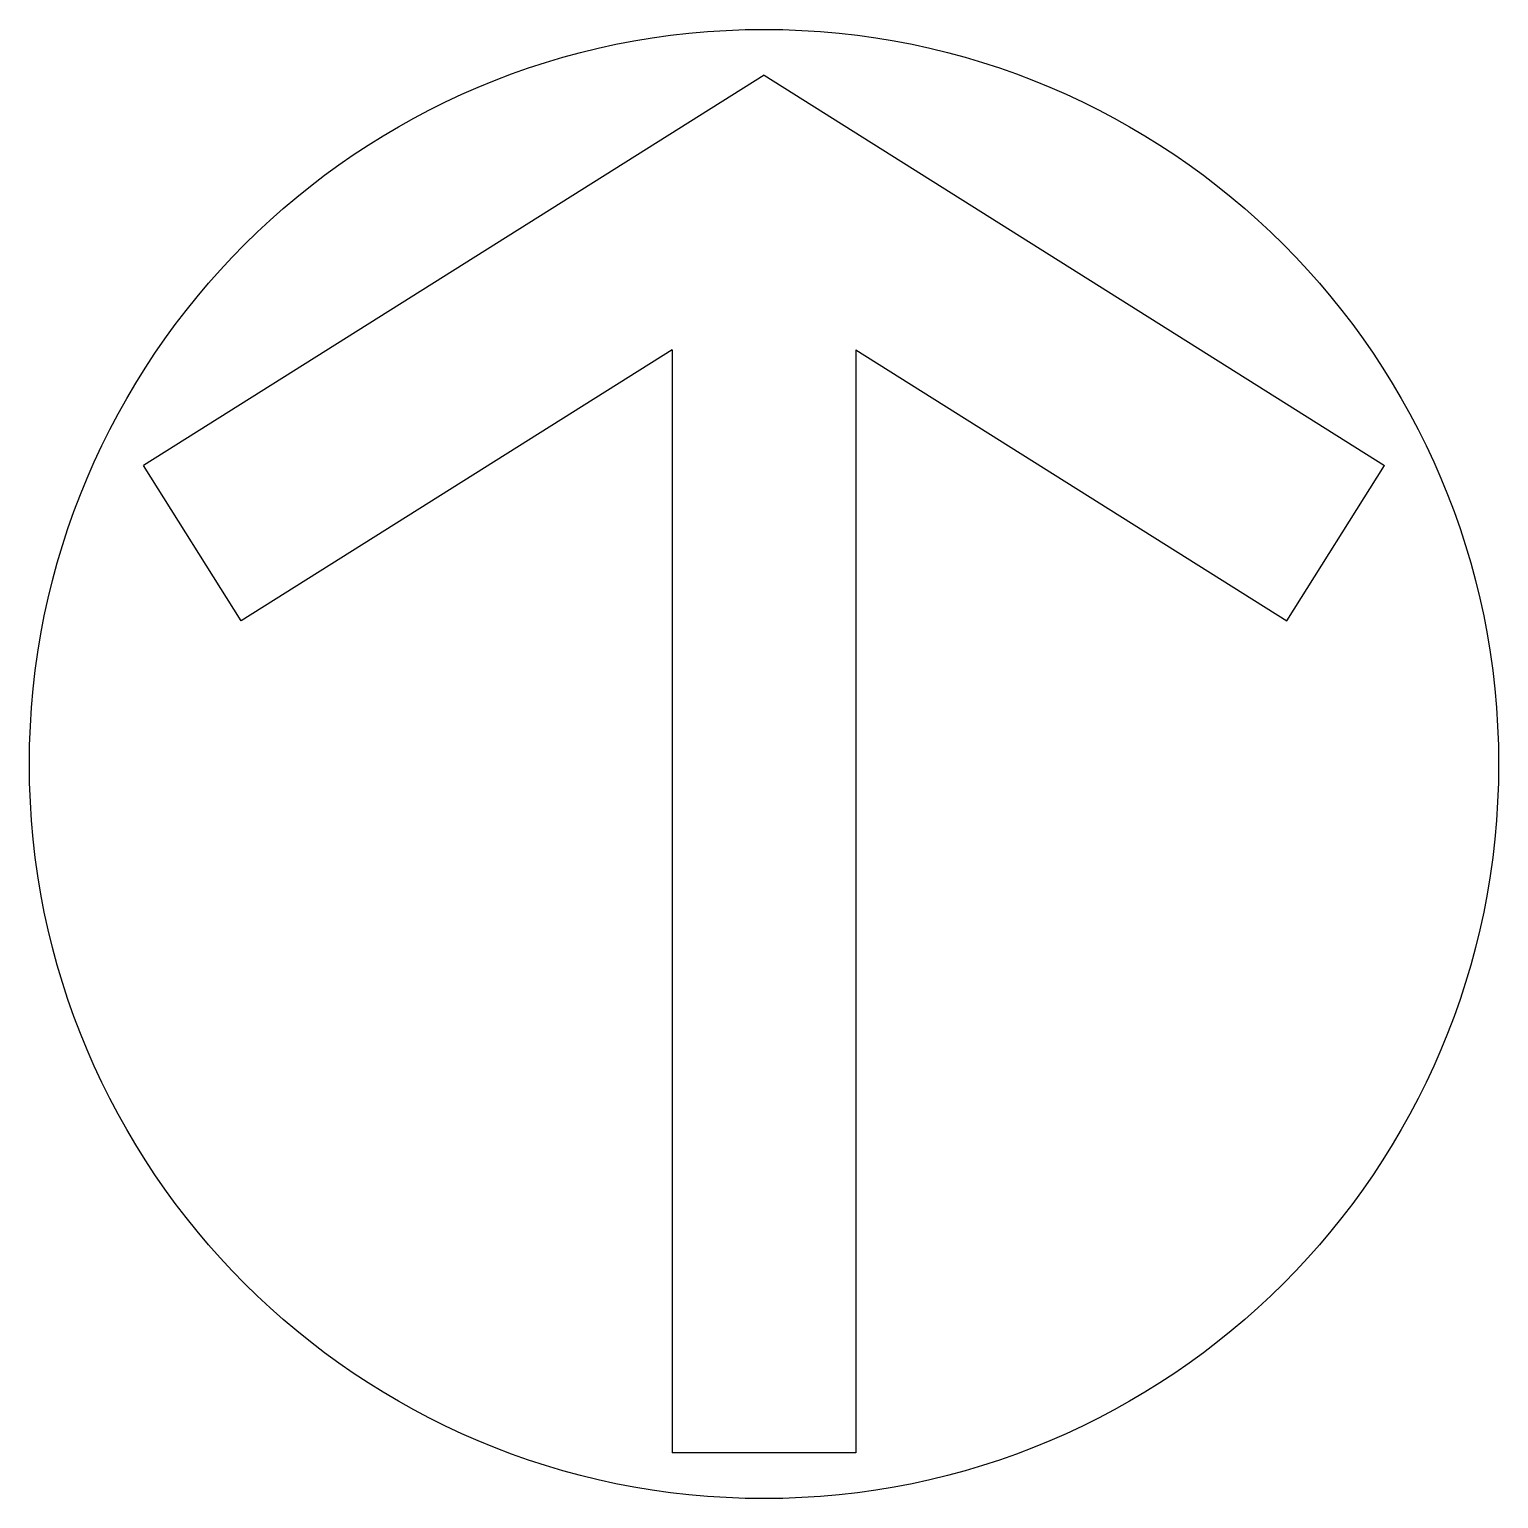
# Model space of a CAD drawing. Extents: x -2000 to 2000, y -2000 to 2000.
import ezdxf

# ---------------------------------------------------------------- set-up
doc = ezdxf.new("R2010")
doc.units = 0
doc.layers.get('0').update_dxf_attribs({"linetype": 'CONTINUOUS'})

msp = doc.modelspace()

# ---------------------------------------------------------------- linework, layer by layer
at = {"color": 0}
for p, q in [((0, 1875), (-1689.6, 813)), ((0, 1875), (1689.6, 813)), ((-250, 1127.3), (-1423.5, 389.7)), ((-250, 1127.3), (-250, -1875)), ((250, 1127.3), (1423.5, 389.7)), ((250, 1127.3), (250, -1875)), ((-1423.5, 389.7), (-1689.6, 813)), ((1423.5, 389.7), (1689.6, 813)), ((1689.6, 813), (1689.6, 813)), ((250, -1875), (-250, -1875))]:
    msp.add_line(p, q, dxfattribs=at)
msp.add_circle((0, 0), 2000, dxfattribs=at)

doc.saveas('drawing.dxf')
